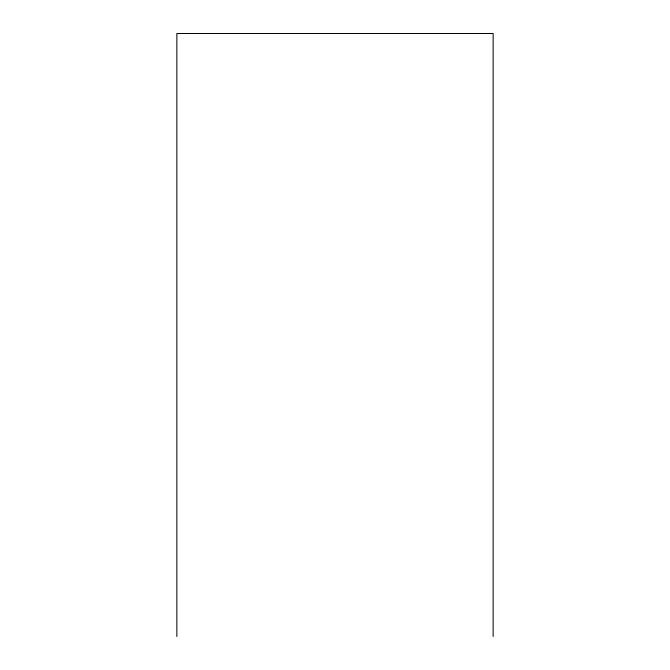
<?xml version="1.0" encoding="UTF-8"?>
<svg xmlns="http://www.w3.org/2000/svg" width="670" height="670" viewBox="0 0 670 670"><rect width="100%" height="100%" fill="white"/><g stroke="black" fill="none" stroke-linecap="round" stroke-linejoin="round"><path stroke-width="1" d="M493.137 636.5L493.137 33.5L176.863 33.5L176.863 636.5"/></g></svg>
